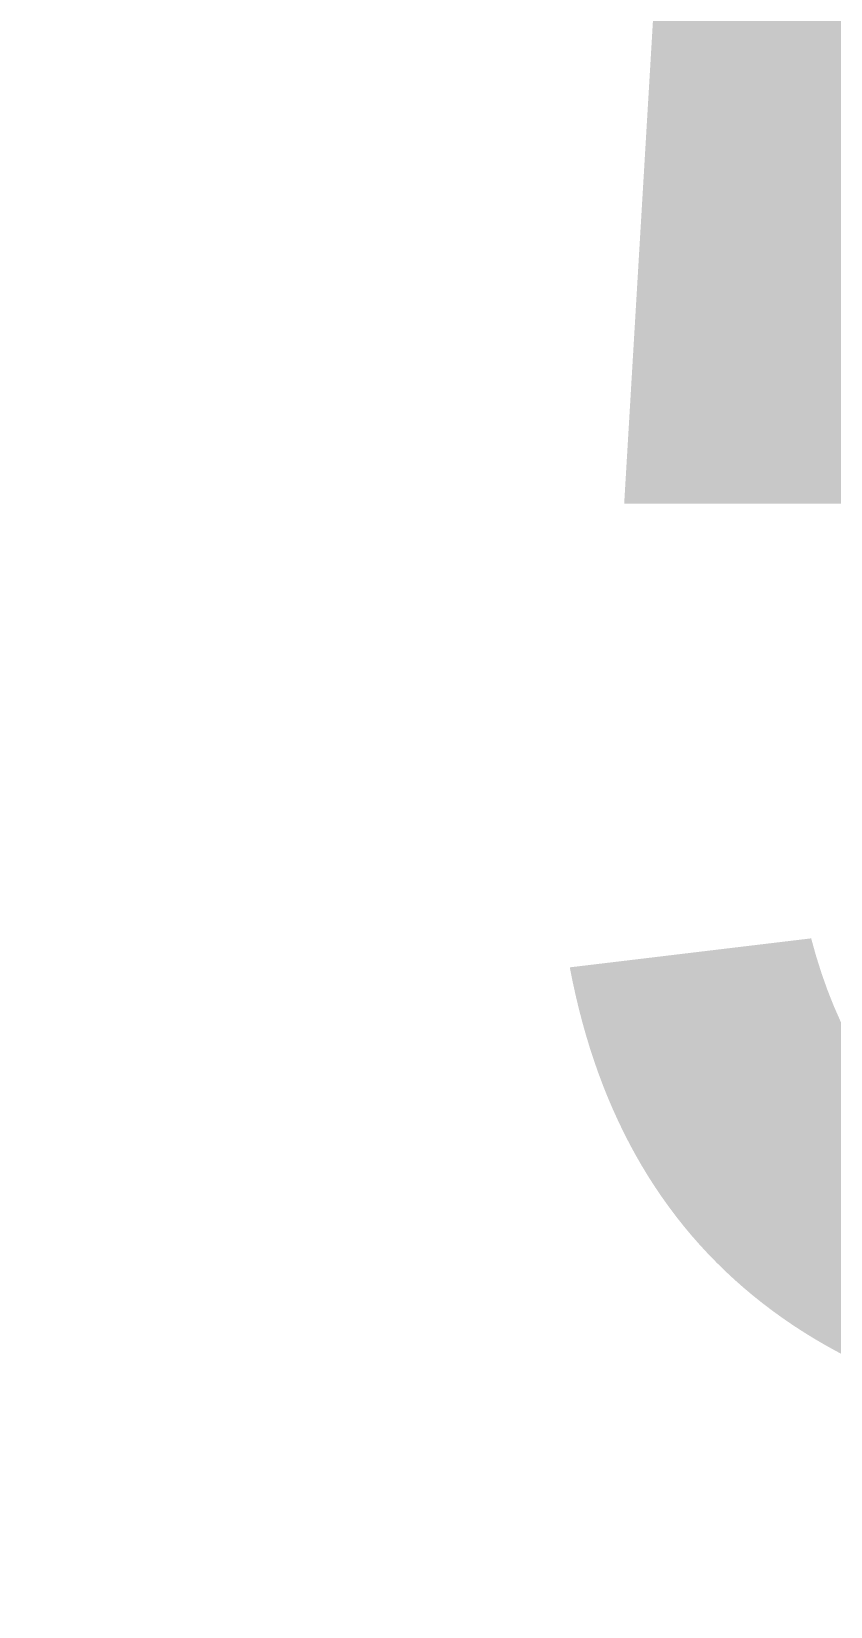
# Model space of a CAD drawing. Header units: millimetres. Extents: x -176651 to 424033, y -469666 to 486614.
# Drawn here: x 183612 to 184134, y 164293 to 165322 of the extents above; entities that cross this region are included whole.
import ezdxf

# ---------------------------------------------------------------- set-up
doc = ezdxf.new("R2010")
doc.units = ezdxf.units.MM
doc.linetypes.add('1625_East Villa$0$DASHED', pattern=[0.75, 0.5, -0.25])
for name, color, linetype in [('1625_East Villa$0$ad-Elevation 10', 8, 'Continuous'), ('1625_East Villa$0$ad-Furniture', 8, 'Continuous'), ('Site Levels$0$ad-Lvl-Plinth', 30, 'Continuous')]:
    doc.layers.add(name, color=color, linetype=linetype)
doc.layers.add('1625_East Villa$0$ad-Landscape', color=8, linetype='Continuous', lineweight=35)
doc.styles.add('Site Levels$0$Sections_The woods Site plan_Entrances$0$Standard', font='arial.ttf')

# ---------------------------------------------------------------- blocks, each defined once
blk = doc.blocks.new('1625_East Villa$0$bamboo')
at = {"layer": '1625_East Villa$0$ad-Landscape', "color": 76}
for p, q in [((-12.4, 39.5), (-247.1, 564.2)), ((-23.6, 61.9), (-370, 296.3)), ((-57.1, 6), (-247.1, -49.8)), ((-12.4, -16.3), (-113, -440.5)), ((-470.6, -139.1), (-761.2, -217.2))]:
    blk.add_line(p, q, dxfattribs=at)
at = {"layer": '1625_East Villa$0$ad-Landscape', "color": 62}
blk.add_line((-124.2, -652.6), (-157.7, -842.3), dxfattribs=at)
at = {"layer": '1625_East Villa$0$ad-Landscape', "color": 76}
for points in [[(-606.2, 183.8), (-655.6, 331.4), (-632, 162.5), (-606.2, 183.8)], [(-363.6, 169.2), (-397.5, 140), (-417, 299.9), (-370.9, 177.6)], [(-425.4, 189.6), (-466.6, 169), (-529.7, 276.7), (-433.9, 182.4)], [(-590.5, 182.3), (-448.6, 255.9), (-562, 147.8), (-583.4, 173.7)], [(-357.5, 145), (-210.9, 197.3), (-379.3, 170.3), (-357.5, 145)], [(-918.2, 114.1), (-776.2, 187.7), (-889.7, 79.6), (-911, 105.5)], [(-630.5, 178.2), (-602.1, 143.7), (-762.3, 127.5), (-639.2, 171.1)], [(-444.7, 143.6), (-555, 151.8), (-462.9, 113.3), (-453.2, 136.3)], [(-652.3, 116.9), (-632.5, 75.3), (-741.4, 14.4), (-645.2, 108.2)], [(-510.6, -20.7), (-560, 126.9), (-536.5, -42), (-510.6, -20.7)], [(-358.7, 129.2), (-282.3, -11.2), (-392.6, 100.1), (-367.2, 121.9)], [(-606.6, 96.6), (-617.1, -13.5), (-576.7, 77.8), (-599.5, 88)], [(-496.8, 84.1), (-559.8, 88.8), (-545.3, 71.9), (-505.3, 76.8)], [(-542.2, 106.2), (-463.6, 98.6), (-552.3, 83.4), (-550.8, 99.1)], [(-433.8, 79.4), (-439.8, 0.6), (-456.8, 89), (-441.1, 87.9)], [(-494.9, -22.2), (-353, 51.3), (-466.5, -56.7), (-487.8, -30.9)], [(-174.3, -160.5), (-173.7, -0.6), (-130.6, -151.3), (-163.4, -158.2)], [(-535, -26.3), (-506.5, -60.8), (-666.8, -77), (-543.6, -33.4)], [(-84.5, -153), (-41.3, -86.9), (-69, -172.5), (-82.2, -163.9)], [(-511, -108), (-521.6, -218), (-481.1, -126.7), (-503.9, -116.6)], [(-446.7, -98.3), (-368, -105.9), (-456.8, -121.2), (-455.3, -105.4)], [(-183, -173.7), (-336.7, -149), (-176.1, -206.5), (-183, -173.7)], [(-452.7, -161.2), (-458.7, -224.1), (-441.4, -209.9), (-445.5, -169.8)], [(-189.3, -197.8), (-145.6, -188.6), (-205.5, -338.1), (-187, -208.8)], [(-31.6, -187.5), (21.3, -222), (16.7, -200.1), (-20.7, -185.2)], [(-105.9, -214.5), (-13.2, -274.9), (-75.4, -196.7), (-94.9, -212.2)], [(52.5, -314.9), (11.3, -335.6), (-51.8, -227.9), (44, -322.2)], [(-363.6, -376.3), (-397.5, -405.4), (-417, -245.5), (-370.9, -367.8)], [(-196.6, -388.9), (-246, -241.3), (-222.5, -410.2), (-196.6, -388.9)], [(-145, -245.6), (-99, -247.3), (-95.6, -372), (-134.1, -243.3)], [(-425.4, -355.8), (-466.6, -376.5), (-529.7, -268.8), (-433.9, -363.1)], [(-180.9, -390.4), (-39, -316.9), (-152.5, -424.9), (-173.8, -399)], [(-357.5, -400.5), (-210.9, -348.1), (-379.3, -375.1), (-357.5, -400.5)], [(-73.8, -511.6), (-123.1, -364), (-99.6, -532.9), (-73.8, -511.6)], [(33.1, -361), (-77.2, -352.7), (14.9, -391.3), (24.6, -368.2)], [(-444.7, -401.9), (-555, -393.6), (-462.9, -432.2), (-453.2, -409.1)], [(-221, -394.5), (-192.5, -429), (-352.8, -445.2), (-229.6, -401.6)], [(-358.7, -416.2), (-282.3, -556.6), (-392.6, -445.4), (-367.2, -423.5)], [(-19, -420.4), (-82, -415.7), (-67.4, -432.6), (-27.4, -427.7)], [(-433.8, -466), (-439.8, -544.8), (-456.8, -456.4), (-441.1, -457.6)], [(-242.7, -455.8), (-222.9, -497.4), (-331.8, -558.3), (-235.6, -464.5)], [(-58, -513.1), (83.9, -439.6), (-29.6, -547.6), (-50.9, -521.7)], [(-496.8, -461.3), (-559.8, -456.6), (-545.3, -473.5), (-505.3, -468.6)], [(-197, -476.1), (-207.5, -586.2), (-167.1, -494.9), (-189.9, -484.8)], [(-132.6, -466.5), (-54, -474.1), (-142.8, -489.3), (-141.3, -473.6)], [(-98.1, -517.2), (-69.7, -551.7), (-229.9, -567.9), (-106.7, -524.3)], [(-138.6, -529.4), (-144.7, -592.3), (-127.4, -578.1), (-131.5, -538)], [(-363.6, -689.9), (-397.5, -719), (-417, -559.2), (-370.9, -681.4)]]:
    blk.add_lwpolyline(points, dxfattribs=at)
at = {"layer": '1625_East Villa$0$ad-Landscape', "color": 62}
for points in [[(-933.9, 115.6), (-983.2, 263.3), (-959.7, 94.3), (-933.9, 115.6)], [(-1150.2, 100.5), (-1008.3, 174), (-1121.8, 66), (-1143.1, 91.9)], [(-958.2, 110.1), (-929.8, 75.6), (-1090, 59.3), (-966.8, 103)], [(-979.9, 48.7), (-960.1, 7.1), (-1069.1, -53.8), (-972.8, 40.1)], [(-1102, 24.4), (-1023.4, 16.8), (-1112.1, 1.6), (-1110.6, 17.3)], [(-934.3, 28.4), (-944.8, -81.7), (-904.3, 9.6), (-927.2, 19.8)], [(-869.9, 38), (-791.3, 30.4), (-880, 15.2), (-878.5, 30.9)], [(-548.2, 43.3), (-554.2, -19.6), (-537, -5.4), (-541.1, 34.7)], [(-718.6, -144.5), (-752.5, -173.6), (-772, -13.7), (-725.8, -136)], [(-1108, -38.5), (-1114, -101.4), (-1096.8, -87.2), (-1100.9, -47.1)], [(-780.4, -124), (-821.5, -144.7), (-884.6, -37), (-788.8, -131.3)], [(-875.9, -24.9), (-881.9, -87.8), (-864.7, -73.6), (-868.8, -33.5)], [(-556.7, -87.7), (-536.9, -129.3), (-645.8, -190.1), (-549.6, -96.3)], [(-1143.7, -283.2), (-1143, -123.3), (-1099.9, -274), (-1132.7, -280.9)], [(-712.5, -168.7), (-565.9, -116.3), (-734.3, -143.3), (-712.5, -168.7)], [(-799.7, -170.1), (-910, -161.8), (-817.9, -200.4), (-808.2, -177.3)], [(-713.7, -184.4), (-637.3, -324.8), (-747.6, -213.6), (-722.2, -191.7)], [(-1053.9, -275.7), (-1010.7, -209.6), (-1038.4, -295.3), (-1051.6, -286.6)], [(-851.8, -229.5), (-914.8, -224.8), (-900.2, -241.7), (-860.3, -236.8)], [(-788.8, -234.2), (-794.8, -313), (-811.8, -224.6), (-796, -225.8)], [(-841.4, -403.5), (-875.3, -432.7), (-894.8, -272.8), (-848.7, -395.1)], [(-903.2, -383.1), (-944.4, -403.7), (-1007.5, -296), (-911.7, -390.3)], [(-1075.2, -337.2), (-982.6, -397.6), (-1044.7, -319.4), (-1064.3, -334.9)], [(-1000.9, -310.2), (-948, -344.7), (-952.6, -322.9), (-990, -307.9)], [(-1114.4, -368.3), (-1068.3, -370), (-1064.9, -494.8), (-1103.4, -366)], [(-835.4, -427.8), (-688.8, -375.4), (-857.2, -402.4), (-835.4, -427.8)], [(-922.6, -429.1), (-1032.9, -420.9), (-940.7, -459.5), (-931.1, -436.4)], [(-836.6, -443.5), (-760.1, -583.9), (-870.5, -472.6), (-845, -450.8)], [(-974.6, -488.6), (-1037.7, -483.9), (-1023.1, -500.8), (-983.1, -495.9)], [(-911.6, -493.3), (-917.6, -572.1), (-934.7, -483.7), (-918.9, -484.8)], [(-1163.9, -608.6), (-1022, -535), (-1135.5, -643.1), (-1156.8, -617.2)], [(-425.4, -669.4), (-466.6, -690.1), (-529.7, -582.4), (-433.9, -676.7)], [(-119.8, -578.6), (-100, -620.2), (-209, -681), (-112.7, -587.2)], [(-74.2, -598.9), (-84.7, -708.9), (-44.2, -617.6), (-67, -607.5)], [(8.2, -743.4), (-41.2, -595.8), (-17.7, -764.7), (8.2, -743.4)], [(-9.8, -589.2), (68.8, -596.8), (-19.9, -612), (-18.4, -596.3)], [(-1084.1, -757), (-1133.4, -609.4), (-1109.9, -778.4), (-1084.1, -757)], [(-827.8, -744.4), (-861.7, -773.6), (-881.2, -613.7), (-835.1, -736)], [(-527.4, -744.4), (-561.3, -773.6), (-580.8, -613.7), (-534.7, -736)], [(-889.6, -724), (-930.8, -744.6), (-993.8, -636.9), (-898.1, -731.2)], [(-589.2, -724), (-630.4, -744.6), (-693.5, -636.9), (-597.7, -731.2)], [(-15.8, -652.1), (-21.8, -715), (-4.6, -700.8), (-8.7, -660.7)], [(-357.5, -714.1), (-210.9, -661.7), (-379.3, -688.7), (-357.5, -714.1)], [(-1115.6, -684.7), (-1037, -692.3), (-1125.7, -707.5), (-1124.2, -691.8)], [(-1068.3, -758.6), (-926.4, -685), (-1039.9, -793.1), (-1061.2, -767.2)], [(-821.7, -768.6), (-675.1, -716.3), (-843.5, -743.3), (-821.7, -768.6)], [(-444.7, -715.5), (-555, -707.2), (-462.9, -745.8), (-453.2, -722.8)], [(-521.3, -768.6), (-374.8, -716.3), (-543.2, -743.3), (-521.3, -768.6)], [(-358.7, -729.9), (-282.3, -870.2), (-392.6, -759), (-367.2, -737.1)], [(-1121.6, -747.6), (-1127.7, -810.5), (-1110.4, -796.3), (-1114.5, -756.2)], [(-16.2, -749), (12.3, -783.5), (-148, -799.7), (-24.8, -756.1)], [(-1108.4, -762.6), (-1079.9, -797.1), (-1240.2, -813.4), (-1117, -769.7)], [(-908.9, -770), (-1019.2, -761.8), (-927.1, -800.3), (-917.4, -777.3)], [(-608.6, -770), (-718.8, -761.8), (-626.7, -800.3), (-617.1, -777.3)], [(-513.8, -908.1), (-547.7, -937.2), (-567.2, -777.3), (-521, -899.6)], [(-496.8, -774.9), (-559.8, -770.2), (-545.3, -787.1), (-505.3, -782.2)], [(-433.8, -779.7), (-439.8, -858.4), (-456.8, -770), (-441.1, -771.2)], [(-822.9, -784.4), (-746.5, -924.8), (-856.8, -813.5), (-831.4, -791.7)], [(-575.6, -887.6), (-616.8, -908.3), (-679.8, -800.6), (-584, -894.9)], [(-522.5, -784.4), (-446.1, -924.8), (-556.4, -813.5), (-531, -791.7)], [(-1130.1, -824), (-1110.3, -865.6), (-1219.3, -926.5), (-1123, -832.6)], [(-961, -829.5), (-1024, -824.8), (-1009.5, -841.7), (-969.5, -836.8)], [(-898, -834.2), (-904, -913), (-921, -824.6), (-905.3, -825.7)], [(-660.6, -829.5), (-723.6, -824.8), (-709.1, -841.7), (-669.1, -836.8)], [(-597.6, -834.2), (-603.6, -913), (-620.7, -824.6), (-604.9, -825.7)], [(-37.9, -810.4), (-18.1, -852), (-127, -912.8), (-30.8, -819)], [(-1084.5, -844.3), (-1095, -954.4), (-1054.5, -863.1), (-1077.3, -852.9)], [(-1020.1, -834.7), (-941.4, -842.3), (-1030.2, -857.5), (-1028.7, -841.8)], [(-865.6, -975.2), (-915, -827.6), (-891.5, -996.5), (-865.6, -975.2)], [(-507.7, -932.3), (-361.1, -879.9), (-529.5, -906.9), (-507.7, -932.3)], [(-227.1, -1003.5), (-261, -1032.7), (-280.5, -872.8), (-234.3, -995)], [(-1026.1, -897.6), (-1032.1, -960.5), (-1014.9, -946.3), (-1019, -906.2)], [(-849.9, -976.7), (-708, -903.2), (-821.4, -1011.2), (-842.8, -985.4)], [(-288.9, -983), (-330, -1003.7), (-393.1, -896), (-297.3, -990.3)], [(-594.9, -933.7), (-705.2, -925.4), (-613.1, -964), (-603.4, -940.9)], [(-554.7, -1044.4), (-588.6, -1073.6), (-608.1, -913.7), (-562, -1036)], [(-616.5, -1023.9), (-657.7, -1044.6), (-720.8, -936.9), (-625, -1031.2)], [(-508.9, -948), (-432.5, -1088.4), (-542.8, -977.2), (-517.4, -955.3)], [(-240.7, -1085.3), (-274.6, -1114.5), (-294.1, -954.6), (-248, -1076.9)], [(-60.1, -1097.9), (-109.5, -950.3), (-85.9, -1119.2), (-60.1, -1097.9)], [(-302.5, -1064.9), (-343.7, -1085.5), (-406.8, -977.8), (-311, -1072.1)], [(-221, -1027.7), (-74.4, -975.4), (-242.8, -1002.3), (-221, -1027.7)], [(-889.9, -980.8), (-861.5, -1015.3), (-1021.7, -1031.5), (-898.6, -987.9)], [(-647, -993.1), (-710, -988.4), (-695.4, -1005.3), (-655.5, -1000.4)], [(-584, -997.8), (-590, -1076.6), (-607, -988.2), (-591.3, -989.4)], [(-548.6, -1068.6), (-402.1, -1016.3), (-570.5, -1043.2), (-548.6, -1068.6)], [(-308.2, -1029.1), (-418.5, -1020.8), (-326.4, -1059.4), (-316.7, -1036.4)], [(-911.7, -1042.2), (-891.9, -1083.8), (-1000.8, -1144.6), (-904.6, -1050.8)], [(-44.4, -1099.5), (97.5, -1025.9), (-15.9, -1134), (-37.3, -1108.1)], [(-866, -1062.5), (-876.5, -1172.5), (-836.1, -1081.2), (-858.9, -1071.1)], [(-801.6, -1052.8), (-723, -1060.4), (-811.7, -1075.7), (-810.2, -1059.9)], [(-635.9, -1070), (-746.1, -1061.7), (-654, -1100.3), (-644.4, -1077.3)], [(-234.6, -1109.5), (-88.1, -1057.2), (-256.5, -1084.1), (-234.6, -1109.5)], [(-222.2, -1043.5), (-145.8, -1183.9), (-256.1, -1072.6), (-230.7, -1050.8)], [(-549.8, -1084.4), (-473.4, -1224.8), (-583.8, -1113.5), (-558.3, -1091.7)], [(-360.3, -1088.6), (-423.3, -1083.8), (-408.7, -1100.8), (-368.8, -1095.8)], [(-297.3, -1093.3), (-303.3, -1172), (-320.3, -1083.6), (-304.5, -1084.8)], [(-321.9, -1110.9), (-432.1, -1102.7), (-340, -1141.2), (-330.3, -1118.2)], [(-84.4, -1103.5), (-56, -1138), (-216.2, -1154.2), (-93.1, -1110.6)], [(-807.6, -1115.7), (-813.6, -1178.6), (-796.4, -1164.4), (-800.5, -1124.4)], [(-687.9, -1129.5), (-751, -1124.7), (-736.4, -1141.7), (-696.4, -1136.8)], [(-624.9, -1134.2), (-630.9, -1213), (-648, -1124.6), (-632.2, -1125.7)], [(-235.8, -1125.3), (-159.4, -1265.7), (-269.7, -1154.4), (-244.3, -1132.6)], [(-373.9, -1170.4), (-436.9, -1165.7), (-422.4, -1182.6), (-382.4, -1177.7)], [(-310.9, -1175.1), (-316.9, -1253.9), (-334, -1165.5), (-318.2, -1166.6)], [(-106.2, -1164.9), (-86.3, -1206.5), (-195.3, -1267.4), (-99.1, -1173.5)], [(-60.5, -1185.2), (-71, -1295.3), (-30.6, -1204), (-53.4, -1193.8)]]:
    blk.add_lwpolyline(points, dxfattribs=at)
blk = doc.blocks.new('1625_East Villa$0$zw$DAD3')
at = {"transparency": 33554610}
h = blk.add_hatch(dxfattribs=at)
h.set_pattern_fill('DOTS', color=35, scale=20, angle=360)
h.set_pattern_definition([(360, (-800139.518, 271344.397), (15.875, 31.75), [0, -31.75])])
h.paths.add_polyline_path([(450, -2530), (2915, -2530), (2915, -450), (450, -450)])
at = {"layer": '1625_East Villa$0$ad-Elevation 10', "linetype": '1625_East Villa$0$DASHED'}
for points in [[(1071.7, 0), (1071.7, -2980)], [(1171.7, 0), (1171.7, -2980)], [(0, -1936.7), (3365, -1936.7)], [(0, -2036.7), (3365, -2036.7)]]:
    blk.add_lwpolyline(points, dxfattribs=at)
at = {"layer": '1625_East Villa$0$ad-Elevation 10'}
blk.add_lwpolyline([(450, -2530), (2915, -2530), (2915, -450), (450, -450)], close=True, dxfattribs=at)
at = {"layer": '1625_East Villa$0$ad-Landscape', "linetype": 'Continuous', "xscale": 0.473259546584505, "yscale": 0.473259546584505, "zscale": 0.473259546584505, "rotation": 359.9999999999999}
blk.add_blockref('1625_East Villa$0$bamboo', (1292.6, -1624.9), dxfattribs=at)
blk = doc.blocks.new('1625_East Villa$0$zw$D46D')
at = {"layer": '1625_East Villa$0$ad-Furniture'}
blk.add_blockref('1625_East Villa$0$zw$DAD3', (3610, 8185), dxfattribs=at)
blk = doc.blocks.new('1625_East Villa')
at = {"layer": '1625_East Villa$0$ad-Furniture'}
blk.add_blockref('1625_East Villa$0$zw$D46D', (0, 0), dxfattribs=at)
blk = doc.blocks.new("All Plot's Villa Plans")
at = {"ltscale": 5}
blk.add_blockref('1625_East Villa', (179236.6, 158644.9), dxfattribs=at)
blk = doc.blocks.new('Site Levels$0$zw$63CD')
at = {"layer": 'Site Levels$0$ad-Lvl-Plinth', "insert": (192588.1, 65634.4), "char_height": 1269.985, "width": 5416.267, "attachment_point": 5, "style": 'Site Levels$0$Sections_The woods Site plan_Entrances$0$Standard', "bg_fill": 19, "box_fill_scale": 1.5, "bg_fill_color": 257, "bg_fill_transparency": 0}
blk.add_mtext('\\pxt4;500.79', dxfattribs=at)
blk = doc.blocks.new('Site Levels')
at = {"layer": 'Site Levels$0$ad-Lvl-Plinth', "ltscale": 5}
blk.add_blockref('Site Levels$0$zw$63CD', (-5982.9, 99418.6), dxfattribs=at)

msp = doc.modelspace()

# ---------------------------------------------------------------- block references
at = {"ltscale": 5}
msp.add_blockref("All Plot's Villa Plans", (0, 0), dxfattribs=at)

# ---------------------------------------------------------------- next in the draw order: block references
msp.add_blockref('Site Levels', (0, 0), dxfattribs=at)

doc.saveas('drawing.dxf')
